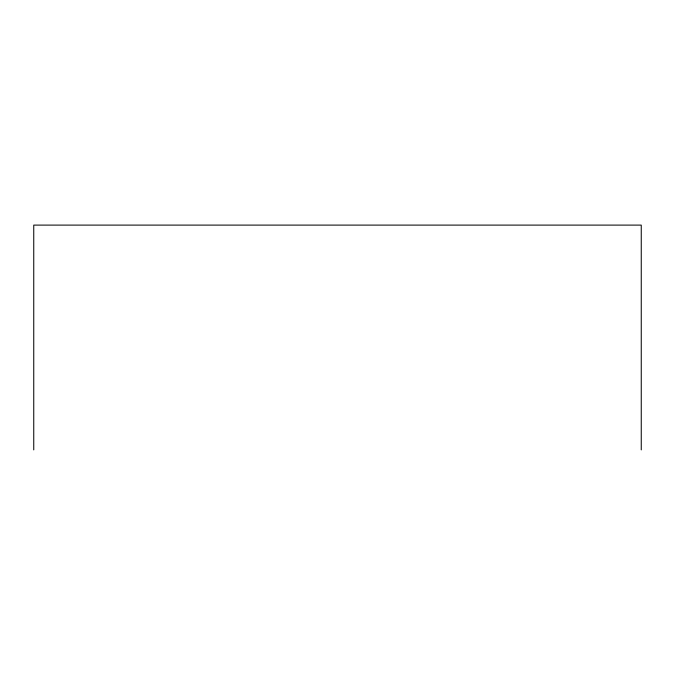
<?xml version="1.0" encoding="UTF-8"?>
<svg xmlns="http://www.w3.org/2000/svg" width="675" height="675" viewBox="0 0 675 675"><rect width="100%" height="100%" fill="white"/><g stroke="black" fill="none" stroke-linecap="round" stroke-linejoin="round"><path stroke-width="1.01" d="M641.25 449.896L641.25 225.104L33.75 225.104L33.75 449.896"/></g></svg>
